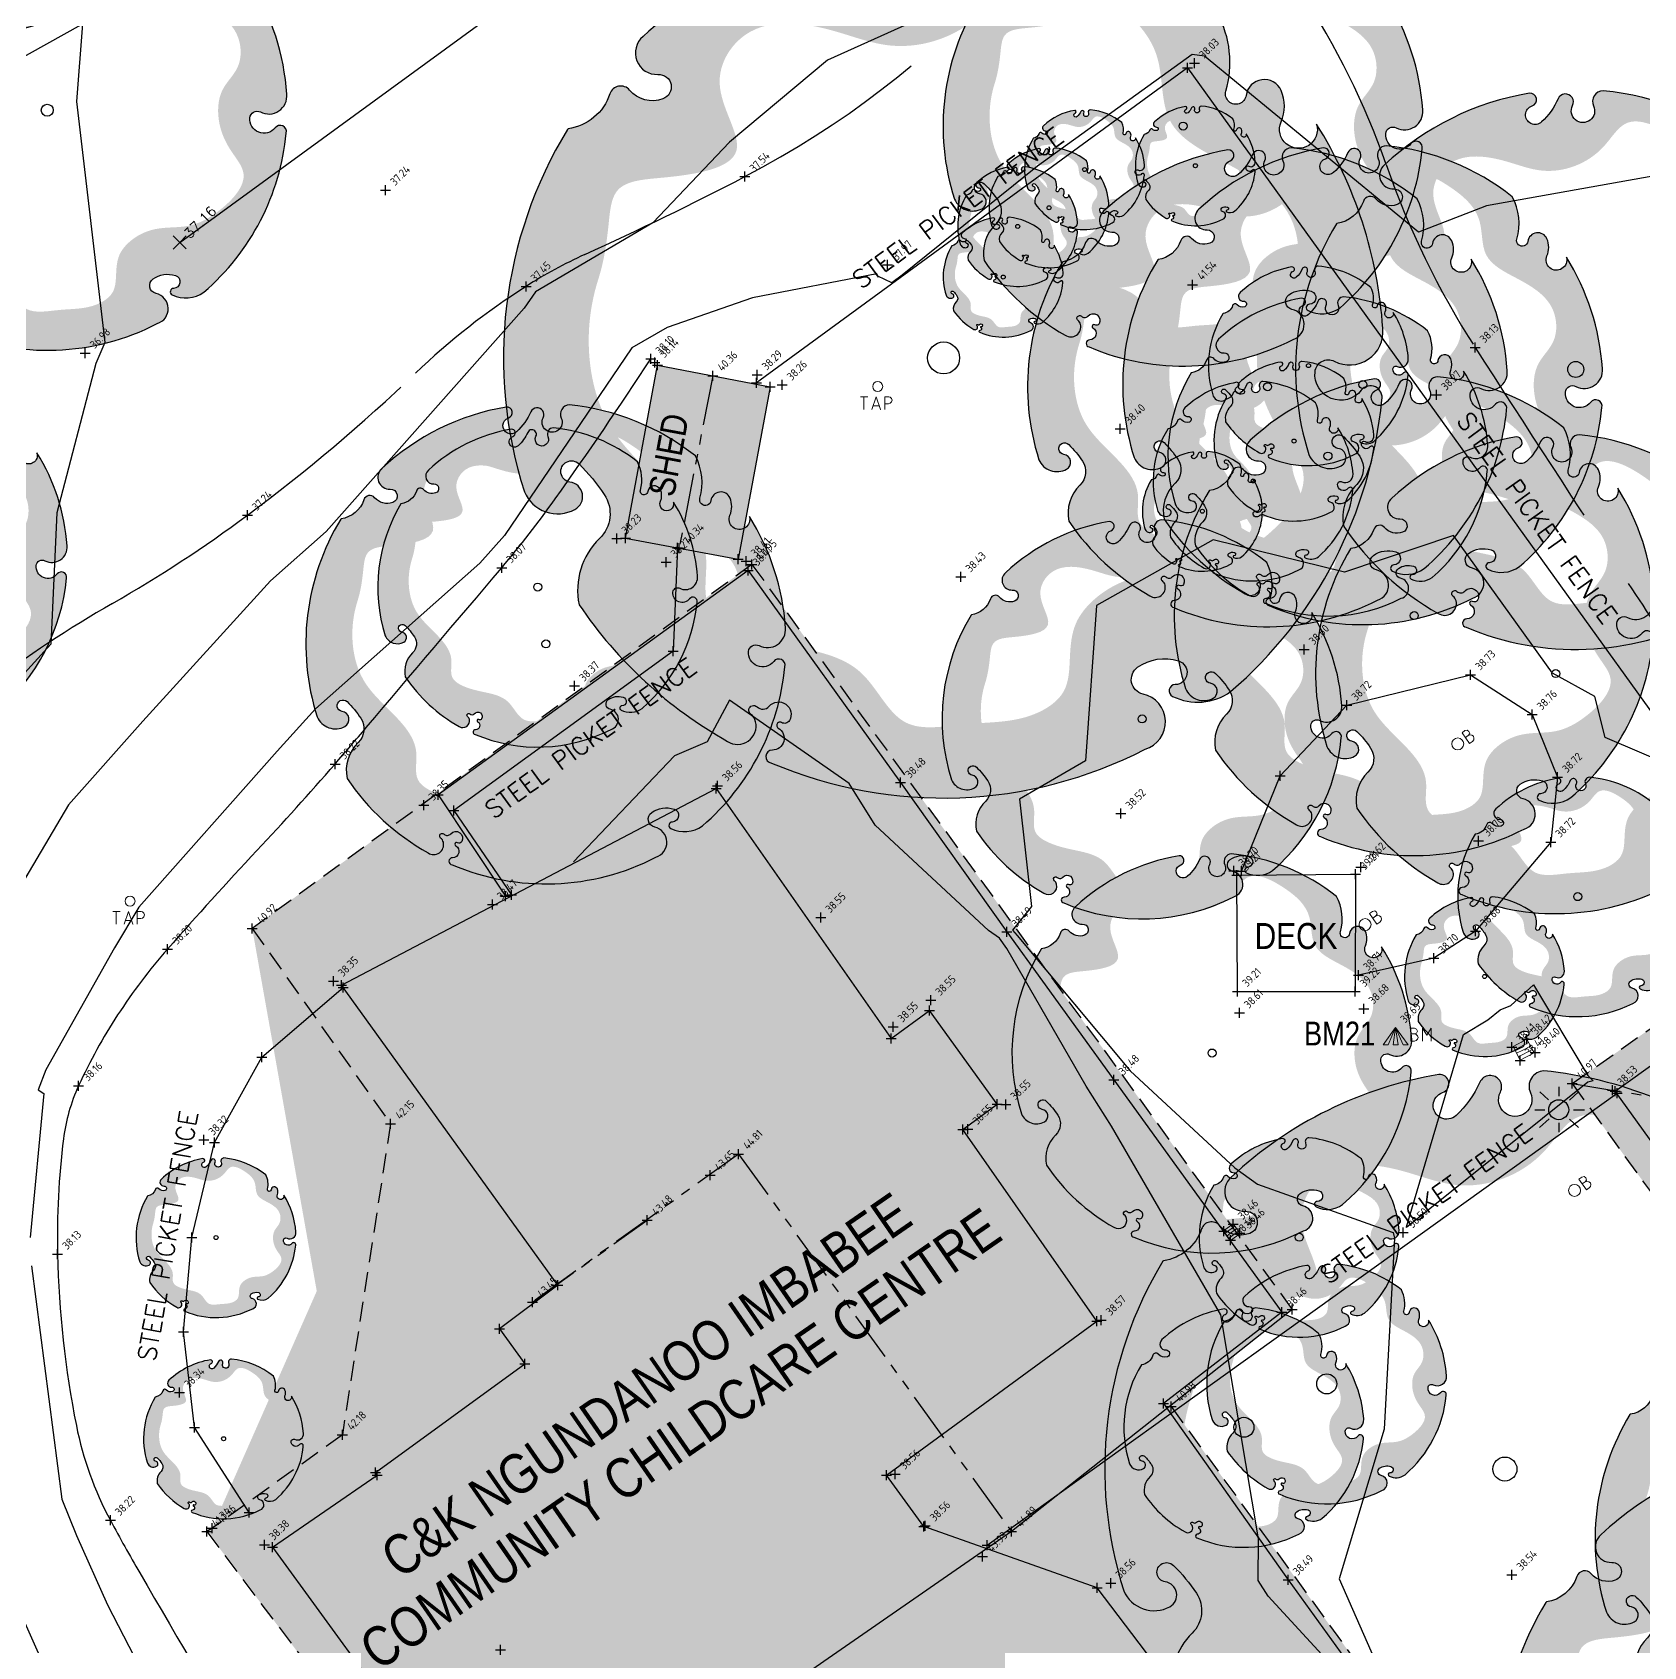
# Model space of a CAD drawing. Header units: metres. Extents: x 245957 to 247358, y 7418632 to 7419642.
# Drawn here: x 246784.52 to 246824.78, y 7418935.86 to 7418976.21 of the extents above; entities that cross this region are included whole.
import ezdxf
from ezdxf.enums import TextEntityAlignment as Align

# ---------------------------------------------------------------- set-up
doc = ezdxf.new("R2010")
doc.units = ezdxf.units.M
for name, pattern in [('DASHDOT', [10, 5, -2.5, 0, -2.5]), ('DASHED', [0.75, 0.5, -0.25]), ('PHANTOM', [2.5, 1.25, -0.25, 0.25, -0.25, 0.25, -0.25])]:
    doc.linetypes.add(name, pattern=pattern)
for name, color, linetype in [('-TEXT', 7, 'Continuous'), ('017_NAIL-L', 8, 'Continuous'), ('102_TOP_OF_BANK', 37, 'PHANTOM'), ('102_TOP_OF_BANK-L', 37, 'PHANTOM'), ('102_TOP_OF_BANK-S', 37, 'PHANTOM'), ('103_TOE_OF_BATTER', 37, 'DASHDOT'), ('103_TOE_OF_BATTER-L', 37, 'DASHDOT'), ('103_TOE_OF_BATTER-S', 37, 'DASHDOT'), ('104_EXISTING_SURFACE-L', 35, 'Continuous'), ('104_EXISTING_SURFACE-S', 35, 'Continuous'), ('201_SINGLE_TREE-H', 63, 'Continuous'), ('201_SINGLE_TREE-S', 96, 'Continuous'), ('309_GRATED_PIT-L', 84, 'Continuous'), ('309_GRATED_PIT-S', 84, 'Continuous'), ('403_EDGE_OF_BITUMEN', 8, 'Continuous'), ('405_EDGE_FORMATION', 33, 'Continuous'), ('405_EDGE_FORMATION-L', 33, 'Continuous'), ('405_EDGE_FORMATION-S', 33, 'Continuous'), ('601_HOUSE', 229, 'BUILDING2'), ('601_HOUSE-S', 229, 'BUILDING2'), ('602_MINOR_BUILDING', 185, 'Continuous'), ('602_MINOR_BUILDING-S', 185, 'Continuous'), ('603_MAJOR_BUILDING-L', 229, 'BUILDING'), ('603_MAJOR_BUILDING-S', 229, 'BUILDING'), ('609_DECKING', 45, 'STONEWALL'), ('609_DECKING-L', 45, 'STONEWALL'), ('609_DECKING-S', 45, 'STONEWALL'), ('639_ROOF_RIDGE', 253, 'PHANTOM'), ('639_ROOF_RIDGE-L', 253, 'PHANTOM'), ('639_ROOF_RIDGE-S', 253, 'PHANTOM'), ('640_EAVES', 227, 'Continuous'), ('642_ROOF_GUTTER', 155, 'DASHED'), ('642_ROOF_GUTTER-L', 153, 'Continuous'), ('642_ROOF_GUTTER-S', 153, 'Continuous'), ('761_STAY_FOR_POLE', 8, 'Continuous'), ('761_STAY_FOR_POLE-L', 8, 'Continuous'), ('903_FENCE', 24, 'FENCELINE'), ('903_FENCE-S', 24, 'Continuous'), ('EX-BENCHMARK', 7, 'Continuous'), ('EX-BENCHMARK_(SLS)', 8, 'Continuous'), ('EX-BOLLARD_(SLS)', 89, 'Continuous'), ('EX-BUILDING_LINE', 150, 'Continuous'), ('EX-DRAINPIT_(SLS)', 84, 'Continuous'), ('EX-STAYWIRE_(SLS)', 8, 'Continuous'), ('Surface_Contours_Major', 4, 'Continuous'), ('Surface_Contours_Minor', 253, 'Continuous')]:
    doc.layers.add(name, color=color, linetype=linetype)
for name, color, linetype, true_color in [('419_EDGE_OF_CONCRETE', 7, 'Continuous', 0xff4100), ('419_EDGE_OF_CONCRETE-L', 7, 'Continuous', 0xff4100), ('419_EDGE_OF_CONCRETE-S', 7, 'Continuous', 0xff4100), ('EX-LIGHT_(SLS)', 7, 'Continuous', 0xffa500), ('EX-TAP_(SLS)', 7, 'Continuous', 0x0041ff)]:
    doc.layers.add(name, color=color, linetype=linetype, true_color=true_color)
doc.styles.add('BOLD', font='ARIALN.TTF')
doc.styles.add('ISO18', font='iso.shx')
doc.styles.add('ISO2.5', font='isocp.shx', dxfattribs={"height": 2.5})
doc.styles.get("Standard").update_dxf_attribs({"font": 'SIMPLEX.shx'})
doc.linetypes.add('BUILDING', pattern='A,0.25,["/",ISO18,S=0.15,R=0,X=0,Y=0],0', length=0.25)
doc.linetypes.add('BUILDING2', pattern='A,0.25,["/",ISO18,S=0.15,R=180,X=0,Y=0],0', length=0.25)
doc.linetypes.add('FENCELINE', pattern='A,0.5,-0.2,["/",Standard,S=0.1,R=0,X=0,Y=-0.05],-0.25', length=0.95)
doc.linetypes.add('STONEWALL', pattern='A,0,-0.0625,[131,AECCLAND,S=1,R=0,X=0,Y=0],-0.06303', length=0.12553)

# ---------------------------------------------------------------- blocks, each defined once
blk = doc.blocks.new('CROSS')
at = {"color": 0, "linetype": 'Continuous'}
for p, q in [((-0.5, 0), (0.5, 0)), ((0, -0.5), (0, 0.5))]:
    blk.add_line(p, q, dxfattribs=at)
blk = doc.blocks.new('201T')
at = {"layer": '201_SINGLE_TREE-S'}
blk.add_circle((0, 0), 0.5, dxfattribs=at)
blk = doc.blocks.new('201C')
at = {"layer": '201_SINGLE_TREE-H', "transparency": 33554534}
h = blk.add_hatch(color=256, dxfattribs=at)
h.paths.add_polyline_path([(-0.3717, -0.3344, 0.222926), (0.0196, -0.4996, 0.770799), (0.0439, -0.4417, -0.650302), (0.0511, -0.4116, -0.234737), (0.0964, -0.4247, -0.847312), (0.0816, -0.4475, 0.78443), (0.0732, -0.4583, 0.276934), (0.1352, -0.4813, 0.193599), (0.4309, -0.2536, 0.800435), (0.4144, -0.2337, -0.75216), (0.3757, -0.1925, -0.528914), (0.4006, -0.1909, 0.594112), (0.4663, -0.1804, 0.123805), (0.4962, 0.0616, -1.41759), (0.4607, 0.0811, 0.206906), (0.4758, 0.1133, 0.759729), (0.4374, 0.1252, -1.073307), (0.4187, 0.1392, 0.194379), (0.4474, 0.2231, 0.144612), (0.2544, 0.4304, 0.53339), (0.2277, 0.4128, -1.592592), (0.1939, 0.4293, 1.030038), (0.1758, 0.4513, -0.10361), (0.1314, 0.4262, -1.238487), (0.1282, 0.4593, 0.884725), (0.1336, 0.4818, 0.147549), (-0.1551, 0.4753, 0.71725), (-0.1579, 0.4291, -0.864032), (-0.1646, 0.4015, -0.310704), (-0.1946, 0.4266, 0.58143), (-0.2167, 0.4321, -0.281558), (-0.2766, 0.4162), (-0.2775, 0.4159, 0.217121), (-0.4959, 0.0634), (-0.4959, 0.0634, 0.440011), (-0.4522, 0.021, 0.723973), (-0.4442, 0.0516, -1.384648), (-0.4262, 0.0659, -0.051107), (-0.4149, 0.0223, -0.361502), (-0.441, -0.0208, 0.256822), (-0.4937, -0.0791, 0.116166), (-0.4065, -0.2911, 0.67803), (-0.3682, -0.2843, 0.170035), (-0.3696, -0.274, -1.054701), (-0.3596, -0.2696, 0.431903), (-0.3468, -0.2749, -0.910728), (-0.3329, -0.2993, -0.42046), (-0.3418, -0.2976, 1.007885), (-0.3479, -0.3018, -0.766634), (-0.3646, -0.3216, 0.938602), (-0.3717, -0.3344)])
edge = h.paths.add_edge_path(flags=16)
edge.add_spline(control_points=[(-0.3177, 0.2468), (-0.303, 0.2628), (-0.2856, 0.2893), (-0.256, 0.3411), (-0.1928, 0.3155), (-0.0921, 0.286), (-0.1162, 0.3941), (-0.0359, 0.4462), (0.0392, 0.3985), (0.1028, 0.3299), (0.1957, 0.3214), (0.2784, 0.3804), (0.3442, 0.2961), (0.3785, 0.2147), (0.3303, 0.1307), (0.3915, 0.0592), (0.4378, -0.0139), (0.4055, -0.0919), (0.3459, -0.1091), (0.3102, -0.1666), (0.3057, -0.2282), (0.3286, -0.3091), (0.2408, -0.3447), (0.1647, -0.3496), (0.103, -0.3142), (0.0463, -0.3153), (0.0047, -0.3356), (-0.0139, -0.3682), (-0.0327, -0.4069), (-0.0927, -0.4151), (-0.1463, -0.3868), (-0.23, -0.3665), (-0.2245, -0.2773), (-0.2864, -0.2294), (-0.3344, -0.1941), (-0.3737, -0.1409), (-0.3276, -0.0866), (-0.344, -0.0009), (-0.3866, 0.0828), (-0.3665, 0.1796), (-0.3359, 0.2271), (-0.3177, 0.2468)], knot_values=[0, 0, 0, 0, 0.064972, 0.101243, 0.15652, 0.245586, 0.324463, 0.387907, 0.486094, 0.554514, 0.671826, 0.728629, 0.823661, 0.919885, 0.989953, 1.075257, 1.171704, 1.23593, 1.293575, 1.346478, 1.426142, 1.479146, 1.570817, 1.644481, 1.712561, 1.774901, 1.807, 1.846291, 1.885582, 1.928182, 2.007036, 2.074591, 2.151638, 2.226455, 2.293426, 2.340744, 2.397548, 2.47317, 2.587294, 2.673595, 2.754259, 2.754259, 2.754259, 2.754259], degree=3, periodic=0)
at = {"layer": '201_SINGLE_TREE-S'}
blk.add_lwpolyline([(-0.3717, -0.3344, 0.222926), (0.0196, -0.4996, 0.770799), (0.0439, -0.4417, -0.650302), (0.0511, -0.4116, -0.234737), (0.0964, -0.4247, -0.847312), (0.0816, -0.4475, 0.78443), (0.0732, -0.4583, 0.276934), (0.1352, -0.4813, 0.193599), (0.4309, -0.2536, 0.800435), (0.4144, -0.2337, -0.75216), (0.3757, -0.1925, -0.528914), (0.4006, -0.1909, 0.594112), (0.4663, -0.1804, 0.123805), (0.4962, 0.0616, -1.41759), (0.4607, 0.0811, 0.206906), (0.4758, 0.1133, 0.759729), (0.4374, 0.1252, -1.073307), (0.4187, 0.1392, 0.194379), (0.4474, 0.2231, 0.144612), (0.2544, 0.4304, 0.53339), (0.2277, 0.4128, -1.592592), (0.1939, 0.4293, 1.030038), (0.1758, 0.4513, -0.10361), (0.1314, 0.4262, -1.238487), (0.1282, 0.4593, 0.884725), (0.1336, 0.4818, 0.147549), (-0.1551, 0.4753, 0.71725), (-0.1579, 0.4291, -0.864032), (-0.1646, 0.4015, -0.310704), (-0.1946, 0.4266, 0.58143), (-0.2167, 0.4321, -0.281558), (-0.2766, 0.4162), (-0.2775, 0.4159, 0.217121), (-0.4959, 0.0634), (-0.4959, 0.0634, 0.440011), (-0.4522, 0.021, 0.723973), (-0.4442, 0.0516, -1.384648), (-0.4262, 0.0659, -0.051107), (-0.4149, 0.0223, -0.361502), (-0.441, -0.0208, 0.256822), (-0.4937, -0.0791, 0.116166), (-0.4065, -0.2911, 0.67803), (-0.3682, -0.2843, 0.170035), (-0.3696, -0.274, -1.054701), (-0.3596, -0.2696, 0.431903), (-0.3468, -0.2749, -0.910728), (-0.3329, -0.2993, -0.42046), (-0.3418, -0.2976, 1.007885), (-0.3479, -0.3018, -0.766634), (-0.3646, -0.3216, 0.938602), (-0.3717, -0.3344)], format="xyb", dxfattribs=at)
blk = doc.blocks.new('TAP')
at = {"color": 0, "linetype": 'Continuous', "lineweight": 13}
for p, q in [((-0.433, -0.255), (-0.255, -0.255)), ((-0.344, -0.576), (-0.344, -0.255)), ((-0.344, -0.255), (-0.338, -0.255)), ((-0.255, -0.255), (-0.25, -0.255)), ((-0.144, -0.576), (-0.039, -0.255)), ((-0.039, -0.255), (0.072, -0.576)), ((0.177, -0.576), (0.177, -0.255)), ((0.177, -0.255), (0.271, -0.255)), ((0.271, -0.255), (0.277, -0.255)), ((0.315, -0.266), (0.271, -0.255)), ((0.271, -0.255), (0.277, -0.255)), ((0.349, -0.299), (0.315, -0.266)), ((0.315, -0.421), (0.349, -0.388)), ((0.36, -0.343), (0.349, -0.299)), ((0.349, -0.388), (0.36, -0.343)), ((0.038, -0.487), (-0.111, -0.487)), ((-0.111, -0.487), (-0.106, -0.487)), ((0.072, -0.576), (0.077, -0.576)), ((0.271, -0.432), (0.177, -0.432)), ((0.177, -0.432), (0.182, -0.432)), ((0.271, -0.432), (0.315, -0.421))]:
    blk.add_line(p, q, dxfattribs=at)
blk.add_circle((0, 0), 0.125, dxfattribs=at)
blk = doc.blocks.new('BOLR')
at = {"color": 0, "linetype": 'Continuous', "lineweight": 13}
for p, q in [((0.339, 0.168), (0.251, 0.168)), ((0.251, 0.168), (0.251, -0.159)), ((0.339, 0.024), (0.251, 0.024)), ((0.251, 0.024), (0.256, 0.024)), ((0.395, 0.146), (0.339, 0.168)), ((0.339, 0.024), (0.395, 0.04)), ((0.384, 0.007), (0.339, 0.024)), ((0.417, -0.026), (0.384, 0.007)), ((0.411, 0.096), (0.395, 0.146)), ((0.395, 0.04), (0.411, 0.096)), ((0.251, -0.159), (0.339, -0.159)), ((0.251, -0.159), (0.256, -0.159)), ((0.339, -0.159), (0.384, -0.148)), ((0.384, -0.148), (0.417, -0.115)), ((0.433, -0.07), (0.417, -0.026)), ((0.417, -0.115), (0.433, -0.07))]:
    blk.add_line(p, q, dxfattribs=at)
blk.add_circle((0, 0), 0.15, dxfattribs=at)
blk = doc.blocks.new('BM')
at = {"color": 0, "linetype": 'Continuous', "lineweight": 13}
for p, q in [((0, 0), (-0.31, -0.437)), ((-0.186, -0.437), (0, 0)), ((0, 0), (-0.062, -0.437)), ((0, 0), (0.186, -0.437)), ((0.31, -0.437), (0, 0)), ((0, 0), (0.062, -0.437)), ((0.472, -0.017), (0.383, -0.017)), ((0.383, -0.017), (0.383, -0.339)), ((0.472, -0.161), (0.383, -0.161)), ((0.383, -0.161), (0.389, -0.161)), ((0.383, -0.339), (0.472, -0.339)), ((0.383, -0.339), (0.389, -0.339)), ((0.522, -0.039), (0.472, -0.017)), ((0.472, -0.161), (0.522, -0.139)), ((0.516, -0.172), (0.472, -0.161)), ((0.472, -0.339), (0.516, -0.327)), ((0.549, -0.206), (0.516, -0.172)), ((0.516, -0.327), (0.549, -0.294)), ((0.544, -0.089), (0.522, -0.039)), ((0.522, -0.139), (0.544, -0.089)), ((0.56, -0.25), (0.549, -0.206)), ((0.549, -0.294), (0.56, -0.25)), ((0.671, -0.339), (0.671, -0.017)), ((0.671, -0.017), (0.776, -0.194)), ((0.776, -0.194), (0.887, -0.017)), ((0.887, -0.017), (0.887, -0.339)), ((-0.31, -0.437), (-0.186, -0.437)), ((-0.062, -0.437), (0.062, -0.437)), ((0.186, -0.437), (0.31, -0.437))]:
    blk.add_line(p, q, dxfattribs=at)
blk = doc.blocks.new('GPS')
at = {"color": 0, "linetype": 'Continuous', "lineweight": 13}
for p, q in [((0.15, 0.15), (-0.15, 0.15)), ((-0.15, 0.15), (-0.15, -0.15)), ((-0.077, 0.15), (-0.077, -0.15)), ((0, 0.15), (0, 0)), ((0, 0), (0, -0.15)), ((0.077, 0.15), (0.077, -0.15)), ((0.15, -0.15), (0.15, 0.15)), ((-0.15, -0.15), (0.15, -0.15))]:
    blk.add_line(p, q, dxfattribs=at)
blk = doc.blocks.new('STAY')
at = {"color": 0, "linetype": 'Continuous', "lineweight": 13}
for p, q in [((0.162, -0.161), (-0.164, 0.164)), ((0, 0), (-0.163, -0.163)), ((0.163, 0.163), (0, 0))]:
    blk.add_line(p, q, dxfattribs=at)
blk = doc.blocks.new('1221')
at = {"layer": 'EX-LIGHT_(SLS)'}
for p, q in [((246717.545, 7418813.371), (246717.762, 7418813.171)), ((246718.013, 7418813.493), (246718.013, 7418813.259)), ((246718.512, 7418813.371), (246718.283, 7418813.162)), ((246717.413, 7418812.924), (246717.667, 7418812.924)), ((246718.379, 7418812.924), (246718.654, 7418812.924)), ((246717.773, 7418812.695), (246717.535, 7418812.476)), ((246718.013, 7418812.599), (246718.013, 7418812.365)), ((246718.285, 7418812.687), (246718.512, 7418812.476))]:
    blk.add_line(p, q, dxfattribs=at)
blk.add_circle((246718.013, 7418812.924), 0.25, dxfattribs=at)

msp = doc.modelspace()

# ---------------------------------------------------------------- hatches: boundary and pattern name
at = {"layer": 'EX-BUILDING_LINE'}
h = msp.add_hatch(color=9, dxfattribs=at)
h.dxf.hatch_style = 1
h.paths.add_polyline_path([(246800.137, 7418967.886), (246802.951, 7418967.344), (246802.154, 7418963.037), (246799.337, 7418963.568)])
h = msp.add_hatch(color=9, dxfattribs=at)
h.dxf.hatch_style = 1
edge = h.paths.add_edge_path()
edge.add_line((246809.962, 7418909.627), (246814.509, 7418912.957))
edge.add_line((246805.423, 7418915.817), (246809.962, 7418909.627))
edge.add_line((246805.489, 7418915.013), (246809.909, 7418918.211))
edge.add_line((246805.372, 7418914.925), (246805.489, 7418915.013))
edge.add_line((246805.372, 7418914.925), (246796.078, 7418927.734))
edge.add_line((246799.298, 7418929.985), (246796.078, 7418927.734))
edge.add_line((246797.354, 7418932.784), (246799.298, 7418929.985))
edge.add_line((246794.746, 7418930.934), (246797.354, 7418932.784))
edge.add_line((246788.879, 7418938.739), (246794.746, 7418930.934))
edge.add_line((246792.264, 7418941.152), (246789.01, 7418938.816))
edge.add_line((246793.47, 7418948.927), (246792.264, 7418941.152))
edge.add_line((246790.012, 7418953.81), (246793.47, 7418948.927))
edge.add_line((246802.5, 7418962.909), (246790.012, 7418953.81))
edge.add_line((246802.5, 7418962.909), (246815.999, 7418944.281))
edge.add_line((246815.999, 7418944.281), (246808.984, 7418938.734))
edge.add_line((246812.974, 7418941.86), (246818.723, 7418933.925))
edge.add_line((246818.723, 7418933.925), (246806.475, 7418925.106))
edge.add_line((246812.544, 7418935.159), (246823.311, 7418921.168))
edge.add_line((246823.311, 7418921.168), (246813.244, 7418913.682))
edge.add_line((246809.97, 7418919.147), (246814.509, 7418912.957))
h = msp.add_hatch(color=9, dxfattribs=at)
h.dxf.hatch_style = 1
h.paths.add_polyline_path([(246802.5, 7418962.909), (246790.012, 7418953.81), (246793.47, 7418948.927), (246792.264, 7418941.152), (246789.01, 7418938.816), (246788.879, 7418938.739), (246794.746, 7418930.934), (246797.354, 7418932.784), (246799.298, 7418929.985), (246796.078, 7418927.734), (246805.372, 7418914.925), (246805.489, 7418915.013), (246805.831, 7418915.261), (246805.423, 7418915.817), (246809.97, 7418919.147), (246813.719, 7418914.035), (246823.311, 7418921.168), (246813.087, 7418922.671), (246808.478, 7418919.279), (246804.883, 7418924.241), (246806.341, 7418925.291), (246800.739, 7418933.029), (246808.984, 7418938.734), (246815.999, 7418944.281)])
h.paths.add_polyline_path([(246812.961, 7418941.879), (246808.984, 7418938.734), (246800.739, 7418933.029), (246806.341, 7418925.291), (246806.475, 7418925.106), (246818.723, 7418933.925)], flags=17)
h.paths.add_polyline_path([(246815.358, 7418931.503), (246806.475, 7418925.106), (246806.341, 7418925.291), (246804.883, 7418924.241), (246808.478, 7418919.279), (246813.087, 7418922.671), (246823.311, 7418921.168)], flags=17)
h.paths.add_polyline_path([(246809.909, 7418918.211), (246805.831, 7418915.261), (246809.962, 7418909.627), (246814.509, 7418912.957), (246813.719, 7418914.035), (246813.244, 7418913.682)])
h = msp.add_hatch(color=9, dxfattribs=at)
h.dxf.hatch_style = 1
h.paths.add_polyline_path([(246822.993, 7418949.93), (246828.609, 7418953.879), (246832.647, 7418948.393), (246827.048, 7418944.344)])

# ---------------------------------------------------------------- linework, layer by layer
at = {"layer": '102_TOP_OF_BANK', "ltscale": 10}
msp.add_lwpolyline([(246799.97, 7418968.044, -0.010418), (246797.583, 7418964.548, -0.020241), (246796.246, 7418962.827, -0.000643), (246792.863, 7418958.831, -0.0028), (246792.081, 7418957.919, -0.009599), (246790.131, 7418955.757, 0.008406), (246787.898, 7418953.294, 0.035605), (246786.649, 7418951.646, 0.036503), (246785.674, 7418949.879, 0.07695), (246785.295, 7418948.551, 0.036629), (246785.149, 7418945.668, 0.043366), (246785.618, 7418941.382, 0.074684), (246786.467, 7418939.017, 0.007897), (246787.201, 7418937.704, 0.002009), (246790.188, 7418932.6, 0.005716), (246791.581, 7418930.303, 0.003704), (246793.797, 7418926.798)], format="xyb", dxfattribs=at)
at = {"layer": '103_TOE_OF_BATTER'}
msp.add_lwpolyline([(246832.689, 7418951.093, -0.004249), (246831.603, 7418952.305, -0.020493), (246831.39, 7418952.567, -0.004277), (246828.441, 7418956.595, -0.004762), (246825.858, 7418960.261, -0.006073), (246824.397, 7418962.433, -0.00226), (246820.569, 7418968.334, -0.059358), (246818.346, 7418972.906, 0.062919), (246816.218, 7418977.206, 0.110079), (246814.2, 7418979.149, 0.174873), (246812.441, 7418979.507, 0.173473), (246808.725, 7418977.53, -0.088454), (246802.324, 7418972.603, -0.013207), (246798.322, 7418970.654, 0.03526), (246796.855, 7418969.858, 0.049117), (246794.094, 7418967.689, -0.031307), (246789.892, 7418964.139, -0.029584), (246786.523, 7418961.933, 0.031647), (246783.383, 7418959.858, 0.059683)], format="xyb", dxfattribs=at)
at = {"layer": '403_EDGE_OF_BITUMEN'}
msp.add_line((246790.052, 7418978.81), (246783.422, 7418975.105), dxfattribs=at)
at = {"layer": '405_EDGE_FORMATION'}
for p, q in [((246817.363, 7418959.389), (246820.458, 7418960.151)), ((246820.458, 7418960.151), (246821.996, 7418959.154)), ((246815.697, 7418957.62), (246817.363, 7418959.389)), ((246821.996, 7418959.154), (246822.627, 7418957.588)), ((246814.732, 7418955.24), (246815.697, 7418957.62)), ((246822.627, 7418957.588), (246822.458, 7418955.97)), ((246822.458, 7418955.97), (246820.578, 7418953.74)), ((246820.578, 7418953.74), (246819.536, 7418953.068)), ((246819.536, 7418953.068), (246817.657, 7418952.644))]:
    msp.add_line(p, q, dxfattribs=at)
at = {"layer": '419_EDGE_OF_CONCRETE'}
for p, q in [((246802.404, 7418962.76), (246794.657, 7418957.147)), ((246802.404, 7418962.76), (246806.213, 7418957.454)), ((246806.213, 7418957.454), (246808.868, 7418953.723)), ((246794.657, 7418957.147), (246796.338, 7418954.62)), ((246808.868, 7418953.723), (246811.545, 7418950.029)), ((246811.545, 7418950.029), (246815.74, 7418944.219)), ((246815.74, 7418944.219), (246812.785, 7418941.937)), ((246812.785, 7418941.937), (246815.901, 7418937.526)), ((246815.901, 7418937.526), (246818.574, 7418933.835))]:
    msp.add_line(p, q, dxfattribs=at)
at = {"layer": '601_HOUSE'}
for p, q in [((246792.246, 7418952.389), (246801.606, 7418957.305)), ((246801.606, 7418957.305), (246805.981, 7418951.062)), ((246797.648, 7418944.889), (246792.246, 7418952.389)), ((246805.981, 7418951.062), (246806.94, 7418951.757)), ((246808.625, 7418949.415), (246806.94, 7418951.757)), ((246807.766, 7418948.78), (246808.625, 7418949.415)), ((246811.114, 7418943.99), (246807.766, 7418948.78)), ((246797.648, 7418944.889), (246796.192, 7418943.8)), ((246805.862, 7418940.141), (246811.114, 7418943.99)), ((246796.192, 7418943.8), (246796.821, 7418942.927)), ((246793.093, 7418940.208), (246796.821, 7418942.927)), ((246790.522, 7418938.347), (246793.136, 7418940.141)), ((246793.136, 7418940.141), (246793.093, 7418940.208)), ((246806.797, 7418938.859), (246805.862, 7418940.141)), ((246811.125, 7418937.332), (246806.797, 7418938.859)), ((246790.522, 7418938.347), (246793.661, 7418934.024)), ((246812.697, 7418935.255), (246811.125, 7418937.332))]:
    msp.add_line(p, q, dxfattribs=at)
at = {"layer": '602_MINOR_BUILDING'}
for p, q in [((246799.337, 7418963.568), (246800.137, 7418967.886)), ((246800.137, 7418967.886), (246802.951, 7418967.344)), ((246802.951, 7418967.344), (246802.154, 7418963.037)), ((246799.337, 7418963.568), (246802.154, 7418963.037)), ((246824.067, 7418949.741), (246828.436, 7418952.891)), ((246825.633, 7418947.568), (246824.067, 7418949.741))]:
    msp.add_line(p, q, dxfattribs=at)
at = {"layer": '609_DECKING'}
for p, q in [((246814.617, 7418955.138), (246817.581, 7418955.164)), ((246814.635, 7418952.236), (246814.617, 7418955.138)), ((246817.581, 7418955.164), (246817.57, 7418952.23)), ((246814.635, 7418952.236), (246817.57, 7418952.23))]:
    msp.add_line(p, q, dxfattribs=at)
at = {"layer": '639_ROOF_RIDGE'}
for p, q in [((246801.519, 7418967.624), (246800.681, 7418963.314)), ((246822.993, 7418949.93), (246827.809, 7418949.143)), ((246802.16, 7418948.171), (246797.018, 7418944.472)), ((246802.16, 7418948.171), (246808.984, 7418938.734)), ((246797.018, 7418944.472), (246799.885, 7418946.52))]:
    msp.add_line(p, q, dxfattribs=at)
at = {"layer": '640_EAVES'}
for p, q in [((246815.999, 7418944.281), (246808.984, 7418938.734)), ((246808.984, 7418938.734), (246800.739, 7418933.029))]:
    msp.add_line(p, q, dxfattribs=at)
at = {"layer": '642_ROOF_GUTTER'}
for p, q in [((246802.5, 7418962.909), (246790.012, 7418953.81)), ((246802.5, 7418962.909), (246815.999, 7418944.281)), ((246790.012, 7418953.81), (246793.47, 7418948.927)), ((246822.993, 7418949.93), (246828.609, 7418953.879)), ((246822.993, 7418949.93), (246827.048, 7418944.344)), ((246793.47, 7418948.927), (246792.264, 7418941.152)), ((246812.974, 7418941.86), (246818.723, 7418933.925)), ((246792.264, 7418941.152), (246789.01, 7418938.816)), ((246789.01, 7418938.816), (246788.879, 7418938.739)), ((246788.879, 7418938.739), (246794.746, 7418930.934))]:
    msp.add_line(p, q, dxfattribs=at)
at = {"layer": '761_STAY_FOR_POLE'}
msp.add_line((246788.2, 7418970.955), (246796.134, 7418976.739), dxfattribs=at)
at = {"layer": '903_FENCE', "ltscale": 20}
for p, q in [((246813.383, 7418975.319), (246802.616, 7418967.447)), ((246813.383, 7418975.319), (246829.189, 7418953.359)), ((246800.642, 7418963.32), (246800.532, 7418960.74)), ((246800.532, 7418960.74), (246795.05, 7418956.761)), ((246795.05, 7418956.761), (246796.491, 7418954.651)), ((246790.249, 7418950.596), (246792.283, 7418952.335)), ((246789.069, 7418948.457), (246790.249, 7418950.596)), ((246808.378, 7418938.393), (246824.115, 7418949.69)), ((246788.505, 7418946.087), (246789.069, 7418948.457)), ((246788.298, 7418943.723), (246788.505, 7418946.087)), ((246788.567, 7418941.333), (246788.298, 7418943.723)), ((246789.937, 7418939.209), (246788.567, 7418941.333))]:
    msp.add_line(p, q, dxfattribs=at)
at = {"layer": 'Surface_Contours_Major'}
for points, elevation in [([(246828.303, 7419000.514), (246823.473, 7419000.252), (246821.345, 7418999.842), (246818.523, 7418998.872), (246816.743, 7418998.335), (246812.642, 7418996.796), (246810.258, 7418996.02), (246806.157, 7418993.793), (246803.638, 7418991.487), (246801.33, 7418991.866), (246798.283, 7418989.715), (246795.418, 7418988.244), (246789.651, 7418983.244), (246788.463, 7418982.598), (246787.204, 7418980.645), (246786.459, 7418978.634), (246785.77, 7418976.418), (246785.622, 7418974.476), (246786.327, 7418968.457), (246786.103, 7418967.928), (246785.134, 7418964.198), (246784.983, 7418960.911), (246783.917, 7418959.74)], 37), ([(246826.783, 7418972.933), (246820.857, 7418971.872), (246819.157, 7418971.213), (246813.804, 7418975.608), (246813.496, 7418975.653), (246809.631, 7418972.859), (246806.251, 7418970.138), (246805.993, 7418969.947), (246805.645, 7418970.117), (246805.619, 7418970.168), (246802.513, 7418969.568), (246800.378, 7418968.834), (246799.5, 7418968.318), (246796.315, 7418963.63), (246795.702, 7418962.94), (246791.595, 7418959.298), (246790.633, 7418958.242), (246787.179, 7418954.339), (246786.575, 7418953.321), (246784.851, 7418950.275), (246784.666, 7418949.774), (246784.802, 7418949.681), (246784.467, 7418946.086)], 38), ([(246784.498, 7418945.379), (246785.259, 7418939.544), (246785.624, 7418938.639), (246786.395, 7418936.9), (246789.069, 7418931.718)], 38)]:
    msp.add_lwpolyline(points, dxfattribs=dict(at, elevation=elevation))
at = {"layer": 'Surface_Contours_Minor'}
for points, elevation in [([(246810.885, 7418978.446), (246804.389, 7418975.512), (246801.938, 7418973.463), (246800.023, 7418971.449), (246797.087, 7418969.723), (246796.807, 7418969.31), (246791.86, 7418963.733), (246790.468, 7418962.499), (246787.275, 7418958.991), (246785.421, 7418956.896), (246783.338, 7418953.386)], 37.5), ([(246826.454, 7418957.456), (246823.822, 7418958.578), (246823.561, 7418959.603), (246822.507, 7418960.193), (246820.033, 7418963.627), (246817.304, 7418962.716), (246814.022, 7418963.519), (246811.106, 7418961.885), (246810.831, 7418957.997), (246809.183, 7418957.037), (246809.481, 7418954.36), (246809.013, 7418953.763), (246809.123, 7418953.635), (246811.952, 7418950.247), (246814.566, 7418947.827), (246815.132, 7418947.419), (246818.501, 7418946.222), (246818.521, 7418946.208), (246818.552, 7418946.064), (246818.298, 7418941.296), (246817.176, 7418937.555), (246818.719, 7418934.026)], 38.5), ([(246818.373, 7418933.883), (246815.396, 7418937.117), (246815.152, 7418937.513), (246815.159, 7418938.556), (246814.214, 7418944.153), (246811.482, 7418948.864), (246810.847, 7418949.869), (246808.865, 7418953.307), (246808.689, 7418953.563), (246808.413, 7418953.76), (246805.581, 7418956.389), (246804.927, 7418957.432), (246801.941, 7418959.518), (246801.383, 7418958.473), (246800.563, 7418958.124), (246798.037, 7418955.478)], 38.5), ([(246783.735, 7418937.789), (246786.234, 7418932.155)], 37.5)]:
    msp.add_lwpolyline(points, dxfattribs=dict(at, elevation=elevation))
at = {"layer": 'Surface_Contours_Minor', "elevation": 38.5}
msp.add_lwpolyline([(246823.389, 7418950.132), (246823.52, 7418950.002), (246823.39, 7418949.964), (246818.858, 7418946.335), (246818.856, 7418946.353), (246820.276, 7418951.158), (246820.889, 7418951.525), (246821.194, 7418951.773), (246821.46, 7418951.883), (246822.025, 7418952.399)], close=True, dxfattribs=at)

# ---------------------------------------------------------------- block references
at = {"layer": '017_NAIL-L', "color": 1}
msp.add_blockref('1221', (104.645, 136.355), dxfattribs=at)
at = {"layer": '102_TOP_OF_BANK-S', "xscale": 0.25, "yscale": 0.25, "zscale": 0.25}
for p in [(246799.97, 7418968.044), (246796.246, 7418962.827), (246792.081, 7418957.919), (246787.898, 7418953.294), (246785.674, 7418949.879), (246785.149, 7418945.668), (246786.467, 7418939.017)]:
    msp.add_blockref('CROSS', p, dxfattribs=at)
at = {"layer": '103_TOE_OF_BATTER-S', "xscale": 0.25, "yscale": 0.25, "zscale": 0.25}
for p in [(246802.324, 7418972.603), (246796.855, 7418969.858), (246820.569, 7418968.334), (246789.892, 7418964.139)]:
    msp.add_blockref('CROSS', p, dxfattribs=at)
at = {"layer": '104_EXISTING_SURFACE-S', "xscale": 0.25, "yscale": 0.25, "zscale": 0.25}
for p in [(246813.554, 7418975.441), (246793.344, 7418972.265), (246805.888, 7418970.393), (246785.84, 7418968.192), (246800.073, 7418967.959), (246802.633, 7418967.65), (246803.257, 7418967.393), (246819.604, 7418967.143), (246811.704, 7418966.299), (246799.126, 7418963.557), (246800.352, 7418962.966), (246802.355, 7418962.986), (246807.722, 7418962.6), (246816.301, 7418960.785), (246798.066, 7418959.871), (246801.637, 7418957.372), (246794.3, 7418956.892), (246811.719, 7418956.681), (246820.658, 7418955.998), (246814.539, 7418955.248), (246817.713, 7418955.345), (246796.013, 7418954.412), (246804.217, 7418954.087), (246792.04, 7418952.49), (246806.967, 7418952.017), (246814.679, 7418951.697), (246817.792, 7418951.803), (246806.026, 7418951.354), (246824.004, 7418949.766), (246808.842, 7418949.407), (246807.896, 7418948.793), (246788.803, 7418948.524), (246818.773, 7418946.208), (246811.225, 7418944.022), (246788.197, 7418942.213), (246806.081, 7418940.171), (246806.83, 7418938.878), (246790.316, 7418938.406), (246811.466, 7418937.445), (246821.49, 7418937.651)]:
    msp.add_blockref('CROSS', p, dxfattribs=at)
at = {"layer": '201_SINGLE_TREE-S', "rotation": 25}
for name, p, xscale, yscale, zscale in [('201C', (246784.174, 7418986.57), 20, 20, 20), ('201C', (246783.092, 7418981.161), 10, 10, 10), ('201C', (246807.289, 7418968.068), 22, 22, 22), ('201C', (246784.891, 7418974.261), 12, 12, 12), ('201C', (246813.274, 7418973.865), 12, 12, 12), ('201C', (246823.084, 7418967.782), 14, 14, 14), ('201C', (246815.385, 7418967.351), 12, 12, 12), ('201C', (246817.765, 7418967.402), 12, 12, 12), ('201C', (246810.811, 7418972.778), 3, 3, 3), ('201C', (246813.58, 7418972.873), 3, 3, 3), ('201T', (246784.891, 7418974.261), 0.3, 0.3, 0.3), ('201T', (246813.274, 7418973.865), 0.2, 0.2, 0.2), ('201C', (246809.923, 7418971.822), 3, 3, 3), ('201C', (246809.14, 7418971.356), 3, 3, 3), ('201T', (246810.811, 7418972.778), 0.1, 0.1, 0.1), ('201T', (246813.58, 7418972.873), 0.1, 0.1, 0.1), ('201C', (246808.778, 7418970.091), 3, 3, 3), ('201T', (246809.923, 7418971.822), 0.1, 0.1, 0.1), ('201T', (246809.14, 7418971.356), 0.1, 0.1, 0.1), ('201C', (246816.406, 7418967.877), 5, 5, 5), ('201C', (246816.893, 7418965.617), 8, 8, 8), ('201T', (246808.778, 7418970.091), 0.1, 0.1, 0.1), ('201C', (246780.396, 7418963.038), 10, 10, 10), ('201C', (246819.05, 7418961.629), 12, 12, 12), ('201C', (246797.351, 7418960.923), 12, 12, 12), ('201T', (246807.289, 7418968.068), 0.8, 0.8, 0.8), ('201C', (246816.044, 7418965.993), 4, 4, 4), ('201C', (246815.024, 7418964.994), 5, 5, 5), ('201C', (246822.583, 7418960.179), 12, 12, 12), ('201T', (246816.406, 7418967.877), 0.1, 0.1, 0.1), ('201T', (246823.084, 7418967.782), 0.4, 0.4, 0.4), ('201C', (246797.147, 7418962.342), 8, 8, 8), ('201T', (246815.385, 7418967.351), 0.2, 0.2, 0.2), ('201T', (246817.765, 7418967.402), 0.2, 0.2, 0.2), ('201C', (246813.755, 7418964.238), 3, 3, 3), ('201T', (246816.044, 7418965.993), 0.1, 0.1, 0.1), ('201C', (246812.249, 7418959.047), 10, 10, 10), ('201T', (246816.893, 7418965.617), 0.2, 0.2, 0.2), ('201T', (246815.024, 7418964.994), 0.1, 0.1, 0.1), ('201T', (246813.755, 7418964.238), 0.1, 0.1, 0.1), ('201T', (246797.147, 7418962.342), 0.2, 0.2, 0.2), ('201T', (246819.05, 7418961.629), 0.2, 0.2, 0.2), ('201T', (246797.351, 7418960.923), 0.2, 0.2, 0.2), ('201T', (246822.583, 7418960.179), 0.2, 0.2, 0.2), ('201T', (246812.249, 7418959.047), 0.2, 0.2, 0.2), ('201C', (246823.134, 7418954.604), 6, 6, 6), ('201C', (246813.996, 7418950.696), 10, 10, 10), ('201C', (246820.805, 7418952.608), 4, 4, 4), ('201T', (246823.134, 7418954.604), 0.2, 0.2, 0.2), ('201C', (246821.314, 7418940.297), 20, 20, 20), ('201T', (246820.805, 7418952.608), 0.1, 0.1, 0.1), ('201T', (246813.996, 7418950.696), 0.2, 0.2, 0.2), ('201C', (246816.175, 7418946.091), 5, 5, 5), ('201C', (246789.108, 7418946.083), 4, 4, 4), ('201C', (246816.862, 7418942.426), 6, 6, 6), ('201C', (246816.862, 7418942.426), 6, 6, 6), ('201C', (246829.566, 7418938.542), 12, 12, 12), ('201T', (246789.108, 7418946.083), 0.1, 0.1, 0.1), ('201T', (246816.175, 7418946.091), 0.2, 0.2, 0.2), ('201C', (246814.793, 7418941.34), 6, 6, 6), ('201C', (246789.297, 7418941.055), 4, 4, 4), ('201C', (246829.175, 7418932.81), 16, 16, 16), ('201T', (246816.862, 7418942.426), 0.5, 0.5, 0.5), ('201T', (246816.862, 7418942.426), 0.5, 0.5, 0.5), ('201T', (246814.793, 7418941.34), 0.5, 0.5, 0.5), ('201T', (246789.297, 7418941.055), 0.1, 0.1, 0.1), ('201T', (246821.314, 7418940.297), 0.6, 0.6, 0.6)]:
    msp.add_blockref(name, p, dxfattribs=dict(at, xscale=xscale, yscale=yscale, zscale=zscale))
at = {"layer": '309_GRATED_PIT-S', "xscale": 0.25, "yscale": 0.25, "zscale": 0.25}
for p in [(246821.486, 7418950.844), (246821.861, 7418951.042), (246821.694, 7418950.512), (246822.069, 7418950.71), (246814.525, 7418946.417), (246814.292, 7418946.246), (246814.457, 7418946.021), (246814.69, 7418946.192)]:
    msp.add_blockref('CROSS', p, dxfattribs=at)
at = {"layer": '405_EDGE_FORMATION-S', "xscale": 0.25, "yscale": 0.25, "zscale": 0.25}
for p in [(246820.458, 7418960.151), (246817.363, 7418959.389), (246821.996, 7418959.154), (246815.697, 7418957.62), (246822.627, 7418957.588), (246822.458, 7418955.97), (246814.732, 7418955.24), (246820.578, 7418953.74), (246819.536, 7418953.068), (246817.657, 7418952.644)]:
    msp.add_blockref('CROSS', p, dxfattribs=at)
at = {"layer": '419_EDGE_OF_CONCRETE-S', "xscale": 0.25, "yscale": 0.25, "zscale": 0.25}
for p in [(246802.404, 7418962.76), (246806.213, 7418957.454), (246794.657, 7418957.147), (246796.338, 7418954.62), (246808.868, 7418953.723), (246811.545, 7418950.029), (246815.74, 7418944.219), (246812.785, 7418941.937), (246815.901, 7418937.526)]:
    msp.add_blockref('CROSS', p, dxfattribs=at)
at = {"layer": '601_HOUSE-S', "xscale": 0.25, "yscale": 0.25, "zscale": 0.25}
for p in [(246801.606, 7418957.305), (246792.246, 7418952.389), (246806.94, 7418951.757), (246805.981, 7418951.062), (246808.625, 7418949.415), (246807.766, 7418948.78), (246797.648, 7418944.889), (246811.114, 7418943.99), (246796.192, 7418943.8), (246796.821, 7418942.927), (246793.093, 7418940.208), (246793.136, 7418940.141), (246805.862, 7418940.141), (246806.797, 7418938.859), (246790.522, 7418938.347), (246811.125, 7418937.332), (246796.219, 7418935.78)]:
    msp.add_blockref('CROSS', p, dxfattribs=at)
at = {"layer": '602_MINOR_BUILDING-S', "xscale": 0.25, "yscale": 0.25, "zscale": 0.25}
for p in [(246800.137, 7418967.886), (246802.951, 7418967.344), (246799.337, 7418963.568), (246802.154, 7418963.037), (246824.067, 7418949.741)]:
    msp.add_blockref('CROSS', p, dxfattribs=at)
at = {"layer": '603_MAJOR_BUILDING-S', "xscale": 0.25, "yscale": 0.25, "zscale": 0.25}
for p in [(246801.452, 7418947.64), (246808.261, 7418938.111)]:
    msp.add_blockref('CROSS', p, dxfattribs=at)
at = {"layer": '609_DECKING-S', "xscale": 0.25, "yscale": 0.25, "zscale": 0.25}
for p in [(246817.581, 7418955.164), (246814.617, 7418955.138), (246814.635, 7418952.236), (246817.57, 7418952.23)]:
    msp.add_blockref('CROSS', p, dxfattribs=at)
at = {"layer": '639_ROOF_RIDGE-S', "xscale": 0.25, "yscale": 0.25, "zscale": 0.25}
for p in [(246813.511, 7418969.9), (246801.519, 7418967.624), (246800.681, 7418963.314), (246802.16, 7418948.171), (246799.885, 7418946.52), (246797.018, 7418944.472), (246808.984, 7418938.734)]:
    msp.add_blockref('CROSS', p, dxfattribs=at)
at = {"layer": '642_ROOF_GUTTER-S', "xscale": 0.25, "yscale": 0.25, "zscale": 0.25}
for p in [(246802.5, 7418962.909), (246790.012, 7418953.81), (246822.993, 7418949.93), (246793.47, 7418948.927), (246815.999, 7418944.281), (246812.974, 7418941.86), (246792.264, 7418941.152), (246788.879, 7418938.739), (246789.01, 7418938.816)]:
    msp.add_blockref('CROSS', p, dxfattribs=at)
at = {"layer": '903_FENCE-S', "xscale": 0.25, "yscale": 0.25, "zscale": 0.25}
for p in [(246813.383, 7418975.319), (246802.616, 7418967.447), (246800.642, 7418963.32), (246800.532, 7418960.74), (246795.05, 7418956.761), (246796.491, 7418954.651), (246792.283, 7418952.335), (246790.249, 7418950.596), (246824.115, 7418949.69), (246789.069, 7418948.457), (246788.505, 7418946.087), (246788.298, 7418943.723), (246788.567, 7418941.333), (246789.937, 7418939.209), (246808.378, 7418938.393)]:
    msp.add_blockref('CROSS', p, dxfattribs=at)
at = {"layer": 'EX-BENCHMARK_(SLS)'}
msp.add_blockref('BM', (246818.583, 7418951.334), dxfattribs=at)
at = {"layer": 'EX-BOLLARD_(SLS)', "rotation": 35}
for p in [(246820.134, 7418958.421), (246817.82, 7418953.905), (246823.054, 7418947.262)]:
    msp.add_blockref('BOLR', p, dxfattribs=at)
at = {"layer": 'EX-DRAINPIT_(SLS)', "lineweight": 30, "xscale": 1.3, "yscale": 1.3, "rotation": 297.8415171301015}
msp.add_blockref('GPS', (246821.78, 7418950.779), dxfattribs=at)
at = {"layer": 'EX-DRAINPIT_(SLS)', "lineweight": 30, "rotation": 306.3267501017554}
msp.add_blockref('GPS', (246814.492, 7418946.217), dxfattribs=at)
at = {"layer": 'EX-STAYWIRE_(SLS)'}
msp.add_blockref('STAY', (246788.2, 7418970.955), dxfattribs=at)
at = {"layer": 'EX-TAP_(SLS)'}
for p in [(246805.641, 7418967.356), (246786.959, 7418954.491)]:
    msp.add_blockref('TAP', p, dxfattribs=at)

# ---------------------------------------------------------------- texts
at = {"layer": '-TEXT'}
for rotation, p in [(36.1729, (246807.777, 7418971.64)), (305.7453, (246821.933, 7418963.939)), (35.9705, (246798.598, 7418958.385)), (80.2776, (246788.122, 7418946.087)), (35.6706, (246819.475, 7418946.746))]:
    msp.add_text('STEEL PICKET FENCE', height=0.45, rotation=rotation, dxfattribs=at).set_placement(p, align=Align.CENTER)
at = {"layer": '-TEXT', "style": 'BOLD'}
for s, height, rotation, p in [('SHED', 0.65, 79.5108, (246800.737, 7418965.586)), ('C&K NGUNDANOO IMBABEE', 1, 34.6797, (246800.135, 7418941.982)), ('COMMUNITY CHILDCARE CENTRE', 1, 34.6797, (246800.989, 7418940.641))]:
    msp.add_text(s, height=height, rotation=rotation, dxfattribs=at).set_placement(p, align=Align.CENTER)
msp.add_text('DECK', height=0.65, dxfattribs=at).set_placement((246816.096, 7418953.295), align=Align.CENTER)
at = {"layer": '017_NAIL-L', "style": 'ISO2.5'}
msp.add_text('38.65', height=0.2, rotation=45, dxfattribs=at).set_placement((246818.75, 7418951.501), align=Align.MIDDLE_LEFT)
at = {"layer": '102_TOP_OF_BANK-L', "style": 'ISO2.5'}
for s, p in [('38.10', (246800.138, 7418968.211)), ('38.07', (246796.413, 7418962.994)), ('38.22', (246792.248, 7418958.086)), ('38.20', (246788.066, 7418953.462)), ('38.16', (246785.841, 7418950.046)), ('38.13', (246785.316, 7418945.836)), ('38.22', (246786.635, 7418939.184))]:
    msp.add_text(s, height=0.2, rotation=45, dxfattribs=at).set_placement(p, align=Align.MIDDLE_LEFT)
at = {"layer": '103_TOE_OF_BATTER-L', "style": 'ISO2.5'}
for s, p in [('37.54', (246802.491, 7418972.77)), ('37.45', (246797.022, 7418970.025)), ('38.13', (246820.736, 7418968.501)), ('37.24', (246790.059, 7418964.306))]:
    msp.add_text(s, height=0.2, rotation=45, dxfattribs=at).set_placement(p, align=Align.MIDDLE_LEFT)
at = {"layer": '104_EXISTING_SURFACE-L', "style": 'ISO2.5'}
for s, p in [('38.03', (246813.722, 7418975.609)), ('37.24', (246793.511, 7418972.432)), ('37.97', (246806.056, 7418970.561)), ('36.98', (246786.007, 7418968.359)), ('38.14', (246800.24, 7418968.127)), ('38.29', (246802.8, 7418967.817)), ('38.26', (246803.424, 7418967.561)), ('38.27', (246819.771, 7418967.311)), ('38.40', (246811.871, 7418966.466)), ('38.23', (246799.293, 7418963.724)), ('38.27', (246800.52, 7418963.134)), ('38.41', (246802.522, 7418963.153)), ('38.43', (246807.889, 7418962.768)), ('38.60', (246816.469, 7418960.953)), ('38.37', (246798.233, 7418960.038)), ('38.56', (246801.804, 7418957.54)), ('38.35', (246794.467, 7418957.059)), ('38.52', (246811.887, 7418956.848)), ('38.70', (246820.825, 7418956.165)), ('38.70', (246814.706, 7418955.415)), ('38.62', (246817.88, 7418955.512)), ('38.47', (246796.18, 7418954.58)), ('38.55', (246804.385, 7418954.254)), ('38.35', (246792.208, 7418952.658)), ('38.55', (246807.134, 7418952.185)), ('38.61', (246814.846, 7418951.864)), ('38.68', (246817.959, 7418951.97)), ('38.55', (246806.193, 7418951.521)), ('38.55', (246809.01, 7418949.575)), ('38.53', (246824.171, 7418949.933)), ('38.55', (246808.063, 7418948.96)), ('38.32', (246788.97, 7418948.691)), ('38.50', (246818.94, 7418946.376)), ('38.57', (246811.392, 7418944.19)), ('38.34', (246788.364, 7418942.381)), ('38.56', (246806.248, 7418940.338)), ('38.56', (246806.998, 7418939.045)), ('38.38', (246790.483, 7418938.573)), ('38.56', (246811.633, 7418937.612)), ('38.54', (246821.657, 7418937.818))]:
    msp.add_text(s, height=0.2, rotation=45, dxfattribs=at).set_placement(p, align=Align.MIDDLE_LEFT)
at = {"layer": '309_GRATED_PIT-L', "style": 'ISO2.5'}
for s, p in [('38.42', (246822.028, 7418951.209)), ('38.41', (246821.653, 7418951.011)), ('38.40', (246822.236, 7418950.878)), ('38.41', (246821.861, 7418950.68)), ('38.46', (246814.692, 7418946.584)), ('38.46', (246814.857, 7418946.359)), ('38.46', (246814.625, 7418946.189))]:
    msp.add_text(s, height=0.2, rotation=45, dxfattribs=at).set_placement(p, align=Align.MIDDLE_LEFT)
at = {"layer": '405_EDGE_FORMATION-L', "style": 'ISO2.5'}
for s, p in [('38.73', (246820.625, 7418960.319)), ('38.72', (246817.531, 7418959.556)), ('38.76', (246822.163, 7418959.322)), ('38.72', (246822.794, 7418957.755)), ('38.72', (246822.625, 7418956.137)), ('38.68', (246820.745, 7418953.907)), ('38.70', (246819.703, 7418953.235)), ('38.71', (246817.824, 7418952.811))]:
    msp.add_text(s, height=0.2, rotation=45, dxfattribs=at).set_placement(p, align=Align.MIDDLE_LEFT)
at = {"layer": '419_EDGE_OF_CONCRETE-L', "style": 'ISO2.5'}
for s, p in [('38.41', (246802.571, 7418962.928)), ('38.48', (246806.38, 7418957.622)), ('38.49', (246809.036, 7418953.891)), ('38.48', (246811.712, 7418950.196)), ('38.46', (246815.907, 7418944.387)), ('38.49', (246816.068, 7418937.694))]:
    msp.add_text(s, height=0.2, rotation=45, dxfattribs=at).set_placement(p, align=Align.MIDDLE_LEFT)
at = {"layer": '603_MAJOR_BUILDING-L', "style": 'ISO2.5'}
for s, p in [('43.65', (246801.619, 7418947.807)), ('43.93', (246808.428, 7418938.279))]:
    msp.add_text(s, height=0.2, rotation=45, dxfattribs=at).set_placement(p, align=Align.MIDDLE_LEFT)
at = {"layer": '609_DECKING-L', "style": 'ISO2.5'}
for s, p in [('39.21', (246814.784, 7418955.305)), ('39.21', (246817.748, 7418955.332)), ('39.21', (246814.802, 7418952.403)), ('39.22', (246817.738, 7418952.398))]:
    msp.add_text(s, height=0.2, rotation=45, dxfattribs=at).set_placement(p, align=Align.MIDDLE_LEFT)
at = {"layer": '639_ROOF_RIDGE-L', "style": 'ISO2.5'}
for s, p in [('41.54', (246813.678, 7418970.067)), ('40.36', (246801.687, 7418967.792)), ('40.34', (246800.849, 7418963.481)), ('44.81', (246802.327, 7418948.339)), ('43.48', (246800.052, 7418946.687)), ('43.45', (246797.185, 7418944.639)), ('44.89', (246809.151, 7418938.901))]:
    msp.add_text(s, height=0.2, rotation=45, dxfattribs=at).set_placement(p, align=Align.MIDDLE_LEFT)
at = {"layer": '642_ROOF_GUTTER-L', "style": 'ISO2.5'}
for s, p in [('40.95', (246802.668, 7418963.077)), ('40.92', (246790.179, 7418953.978)), ('40.97', (246823.16, 7418950.098)), ('42.15', (246793.638, 7418949.094)), ('40.98', (246813.141, 7418942.028)), ('42.18', (246792.431, 7418941.319)), ('41.34', (246789.046, 7418938.906)), ('41.36', (246789.178, 7418938.984))]:
    msp.add_text(s, height=0.2, rotation=45, dxfattribs=at).set_placement(p, align=Align.MIDDLE_LEFT)
at = {"layer": '761_STAY_FOR_POLE-L'}
msp.add_text('37.16', height=0.25, rotation=45, dxfattribs=at).set_placement((246788.368, 7418971.122), align=Align.MIDDLE_LEFT)
at = {"layer": 'EX-BENCHMARK', "color": 2, "style": 'BOLD'}
msp.add_text('BM21', height=0.595, dxfattribs=at).set_placement((246817.183, 7418951.187), align=Align.MIDDLE)

doc.saveas('drawing.dxf')
